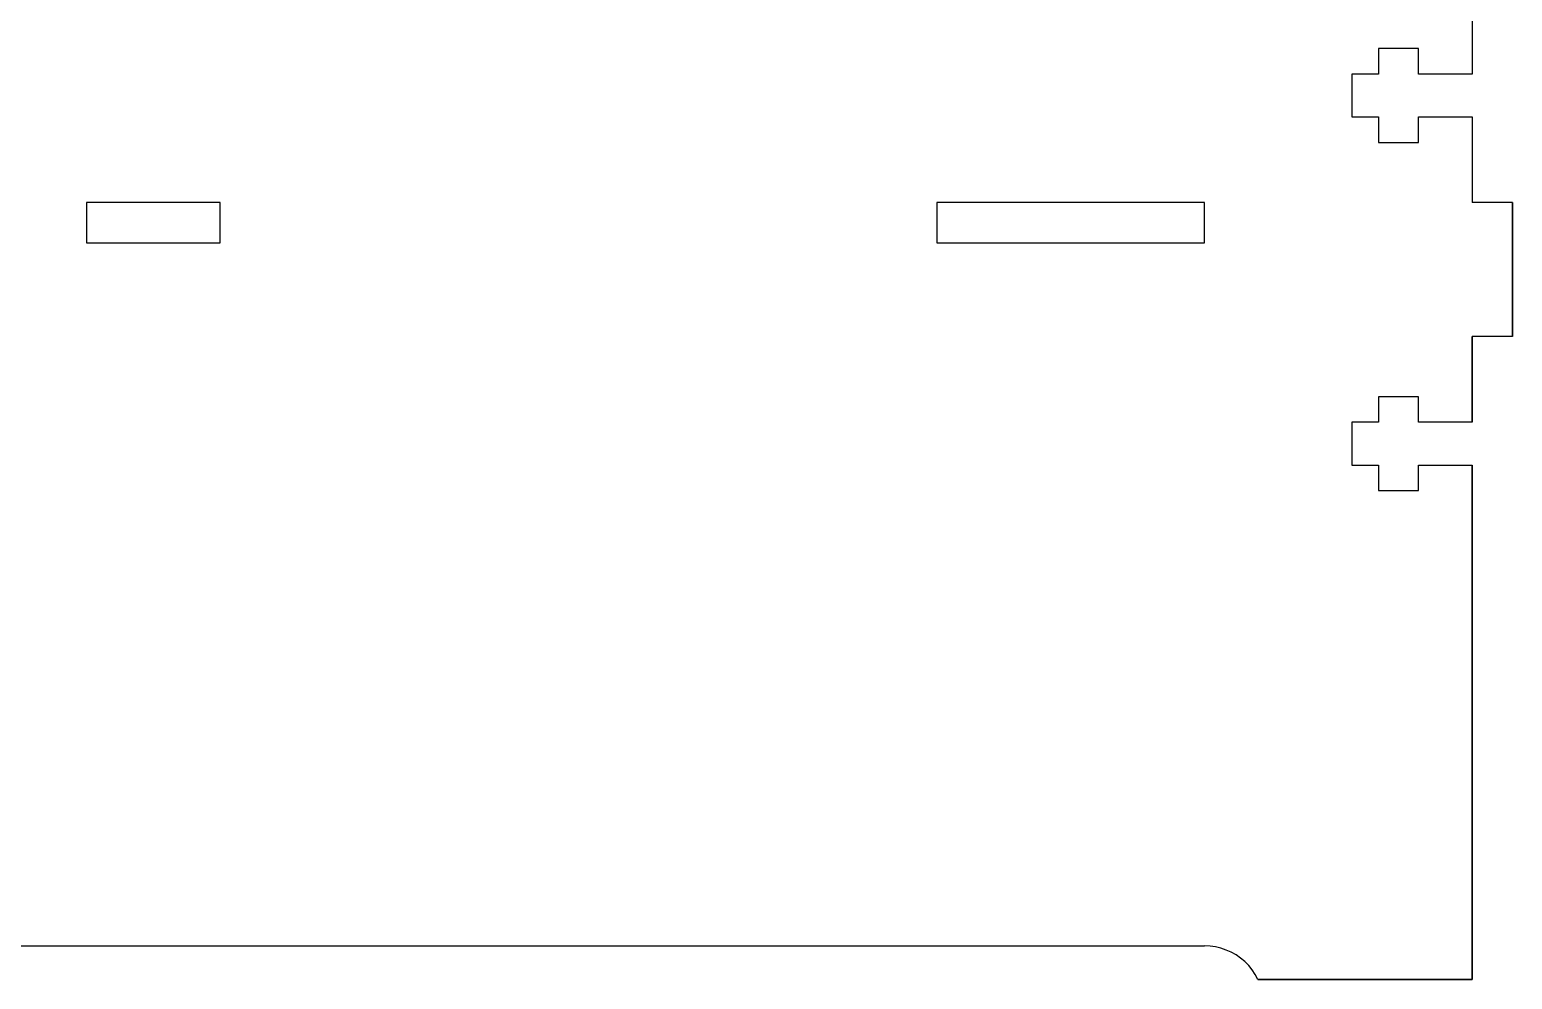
# Model space of a CAD drawing. Header units: millimetres. Extents: x -2 to 796, y -3 to 474.
# Drawn here: x 684.7 to 795.5, y 0 to 70.9 of the extents above; entities that cross this region are included whole.
import ezdxf

# ---------------------------------------------------------------- set-up
doc = ezdxf.new("R2010")
doc.units = ezdxf.units.MM
doc.layers.get('0').update_dxf_attribs({"color": 13, "true_color": 0xff5454})

# ---------------------------------------------------------------- blocks, each defined once
blk = doc.blocks.new('_#47')
for p, q in [((23, 3, 2.5), (180.01, 3, 2.5)), ((106.5, 3, 58), (96.5, 3, 58)), ((96.5, 3, 58), (96.5, 3, 55)), ((96.5, 3, 55), (106.5, 3, 55)), ((96.5, 0, 58), (96.5, 3, 58)), ((96.5, 0, 55), (96.5, 3, 55)), ((106.5, 3, 55), (106.5, 3, 58)), ((106.5, 0, 58), (106.5, 3, 58)), ((106.5, 0, 55), (106.5, 3, 55)), ((160.01, 0, 58), (160.01, 3, 58)), ((180.01, 3, 58), (160.01, 3, 58)), ((160.01, 0, 55), (160.01, 3, 55)), ((160.01, 3, 58), (160.01, 3, 55)), ((160.01, 3, 55), (180.01, 3, 55)), ((180.01, 0, 58), (180.01, 3, 58)), ((180.01, 3, 55), (180.01, 3, 58)), ((180.01, 0, 55), (180.01, 3, 55)), ((180.01, 0, 2.5), (180.01, 3, 2.5)), ((180.43, 3, 2.48), (180.01, 3, 2.5)), ((180.84, 3, 2.42), (180.43, 3, 2.48)), ((180.43, 0, 2.48), (180.43, 3, 2.48)), ((181.24, 3, 2.33), (180.84, 3, 2.42)), ((180.84, 0, 2.42), (180.84, 3, 2.42)), ((181.63, 3, 2.19), (181.24, 3, 2.33)), ((181.24, 0, 2.33), (181.24, 3, 2.33)), ((182.01, 3, 2.03), (181.63, 3, 2.19)), ((181.63, 0, 2.19), (181.63, 3, 2.19)), ((182.37, 3, 1.82), (182.01, 3, 2.03)), ((182.01, 0, 2.03), (182.01, 3, 2.03)), ((182.71, 3, 1.59), (182.37, 3, 1.82)), ((182.37, 0, 1.82), (182.37, 3, 1.82)), ((183.03, 3, 1.32), (182.71, 3, 1.59)), ((182.71, 0, 1.59), (182.71, 3, 1.59)), ((183.32, 3, 1.03), (183.03, 3, 1.32)), ((183.03, 0, 1.32), (183.03, 3, 1.32)), ((183.58, 3, 0.71), (183.32, 3, 1.03)), ((183.32, 0, 1.03), (183.32, 3, 1.03)), ((183.81, 3, 0.36), (183.58, 3, 0.71)), ((183.58, 0, 0.71), (183.58, 3, 0.71)), ((184.01, 3), (183.81, 3, 0.36)), ((183.81, 0, 0.36), (183.81, 3, 0.36)), ((184.01, 3), (200.01, 3)), ((184.01, 0), (184.01, 3)), ((193.01, 3, 67.6), (191.01, 3, 67.6)), ((191.01, 3, 67.6), (191.01, 3, 64.4)), ((191.01, 3, 64.4), (193.01, 3, 64.4)), ((193.01, 3, 41.6), (191.01, 3, 41.6)), ((191.01, 3, 41.6), (191.01, 3, 38.4)), ((191.01, 3, 38.4), (193.01, 3, 38.4)), ((191.01, 0, 64.4), (191.01, 3, 64.4)), ((191.01, 0, 67.6), (191.01, 3, 67.6)), ((191.01, 0, 38.4), (191.01, 3, 38.4)), ((191.01, 0, 41.6), (191.01, 3, 41.6)), ((196.01, 3, 69.5), (193.01, 3, 69.5)), ((193.01, 3, 69.5), (193.01, 3, 67.6)), ((193.01, 3, 64.4), (193.01, 3, 62.5)), ((193.01, 3, 62.5), (196.01, 3, 62.5)), ((196.01, 3, 43.5), (193.01, 3, 43.5)), ((193.01, 3, 43.5), (193.01, 3, 41.6)), ((193.01, 3, 38.4), (193.01, 3, 36.5)), ((193.01, 3, 36.5), (196.01, 3, 36.5)), ((193.01, 0, 69.5), (193.01, 3, 69.5)), ((193.01, 0, 62.5), (193.01, 3, 62.5)), ((193.01, 0, 64.4), (193.01, 3, 64.4)), ((193.01, 0, 67.6), (193.01, 3, 67.6)), ((193.01, 0, 41.6), (193.01, 3, 41.6)), ((193.01, 0, 36.5), (193.01, 3, 36.5)), ((193.01, 0, 43.5), (193.01, 3, 43.5)), ((193.01, 0, 38.4), (193.01, 3, 38.4)), ((200.01, 3, 67.6), (196.01, 3, 67.6)), ((196.01, 3, 67.6), (196.01, 3, 69.5)), ((196.01, 3, 62.5), (196.01, 3, 64.4)), ((196.01, 3, 64.4), (200.01, 3, 64.4)), ((200.01, 3, 41.6), (196.01, 3, 41.6)), ((196.01, 3, 41.6), (196.01, 3, 43.5)), ((196.01, 3, 36.5), (196.01, 3, 38.4)), ((196.01, 3, 38.4), (200.01, 3, 38.4)), ((196.01, 0, 69.5), (196.01, 3, 69.5)), ((196.01, 0, 67.6), (196.01, 3, 67.6)), ((196.01, 0, 64.4), (196.01, 3, 64.4)), ((196.01, 0, 62.5), (196.01, 3, 62.5)), ((196.01, 0, 43.5), (196.01, 3, 43.5)), ((196.01, 0, 38.4), (196.01, 3, 38.4)), ((196.01, 0, 36.5), (196.01, 3, 36.5)), ((196.01, 0, 41.6), (196.01, 3, 41.6)), ((200.01, 3, 138), (200.01, 3, 67.6)), ((200.01, 3, 64.4), (200.01, 3, 58)), ((203.01, 3, 58), (200.01, 3, 58)), ((203.01, 3, 48), (200.01, 3, 48)), ((200.01, 3, 48), (200.01, 3, 41.6)), ((200.01, 3, 38.4), (200.01, 3)), ((200.01, 0, 64.4), (200.01, 3, 64.4)), ((200.01, 0, 67.6), (200.01, 3, 67.6)), ((200.01, 3), (200.01, 0)), ((200.01, 0, 38.4), (200.01, 3, 38.4)), ((200.01, 3, 58), (200.01, 0, 58)), ((200.01, 0, 41.6), (200.01, 3, 41.6)), ((200.01, 3, 48), (200.01, 0, 48)), ((203.01, 3, 58), (203.01, 3, 48)), ((203.01, 3, 58), (203.01, 0, 58)), ((203.01, 3, 48), (203.01, 0, 48)), ((23, 0, 2.5), (180.01, 0, 2.5)), ((96.5, 0, 55), (106.5, 0, 55)), ((106.5, 0, 58), (96.5, 0, 58)), ((96.5, 0, 58), (96.5, 0, 55)), ((106.5, 0, 55), (106.5, 0, 58)), ((180.01, 0, 58), (160.01, 0, 58)), ((160.01, 0, 58), (160.01, 0, 55)), ((160.01, 0, 55), (180.01, 0, 55)), ((180.01, 0, 55), (180.01, 0, 58)), ((180.43, 0, 2.48), (180.01, 0, 2.5)), ((180.84, 0, 2.42), (180.43, 0, 2.48)), ((181.24, 0, 2.33), (180.84, 0, 2.42)), ((181.63, 0, 2.19), (181.24, 0, 2.33)), ((182.01, 0, 2.03), (181.63, 0, 2.19)), ((182.37, 0, 1.82), (182.01, 0, 2.03)), ((182.71, 0, 1.59), (182.37, 0, 1.82)), ((183.03, 0, 1.32), (182.71, 0, 1.59)), ((183.32, 0, 1.03), (183.03, 0, 1.32)), ((183.58, 0, 0.71), (183.32, 0, 1.03)), ((183.81, 0, 0.36), (183.58, 0, 0.71)), ((184.01, 0), (183.81, 0, 0.36)), ((200.01, 0), (184.01, 0)), ((191.01, 0, 67.6), (191.01, 0, 64.4)), ((191.01, 0, 64.4), (193.01, 0, 64.4)), ((193.01, 0, 67.6), (191.01, 0, 67.6)), ((193.01, 0, 41.6), (191.01, 0, 41.6)), ((191.01, 0, 38.4), (193.01, 0, 38.4)), ((191.01, 0, 41.6), (191.01, 0, 38.4)), ((196.01, 0, 69.5), (193.01, 0, 69.5)), ((193.01, 0, 64.4), (193.01, 0, 62.5)), ((193.01, 0, 62.5), (196.01, 0, 62.5)), ((193.01, 0, 69.5), (193.01, 0, 67.6)), ((196.01, 0, 43.5), (193.01, 0, 43.5)), ((193.01, 0, 38.4), (193.01, 0, 36.5)), ((193.01, 0, 43.5), (193.01, 0, 41.6)), ((193.01, 0, 36.5), (196.01, 0, 36.5)), ((196.01, 0, 67.6), (196.01, 0, 69.5)), ((196.01, 0, 64.4), (200.01, 0, 64.4)), ((200.01, 0, 67.6), (196.01, 0, 67.6)), ((196.01, 0, 62.5), (196.01, 0, 64.4)), ((196.01, 0, 36.5), (196.01, 0, 38.4)), ((200.01, 0, 41.6), (196.01, 0, 41.6)), ((196.01, 0, 38.4), (200.01, 0, 38.4)), ((196.01, 0, 41.6), (196.01, 0, 43.5)), ((200.01, 0, 138), (200.01, 0, 67.6)), ((200.01, 0), (200.01, 0, 38.4)), ((200.01, 0, 64.4), (200.01, 0, 58)), ((203.01, 0, 58), (200.01, 0, 58)), ((203.01, 0, 48), (200.01, 0, 48)), ((200.01, 0, 41.6), (200.01, 0, 48)), ((203.01, 0, 48), (203.01, 0, 58))]:
    blk.add_line(p, q)

msp = doc.modelspace()

# ---------------------------------------------------------------- block references
at = {"extrusion": (1.39068e-12, 1, -1.66533e-16), "rotation": 180.0000000000731}
msp.add_blockref('_#47', (-592.45, 3), dxfattribs=at)

doc.saveas('drawing.dxf')
